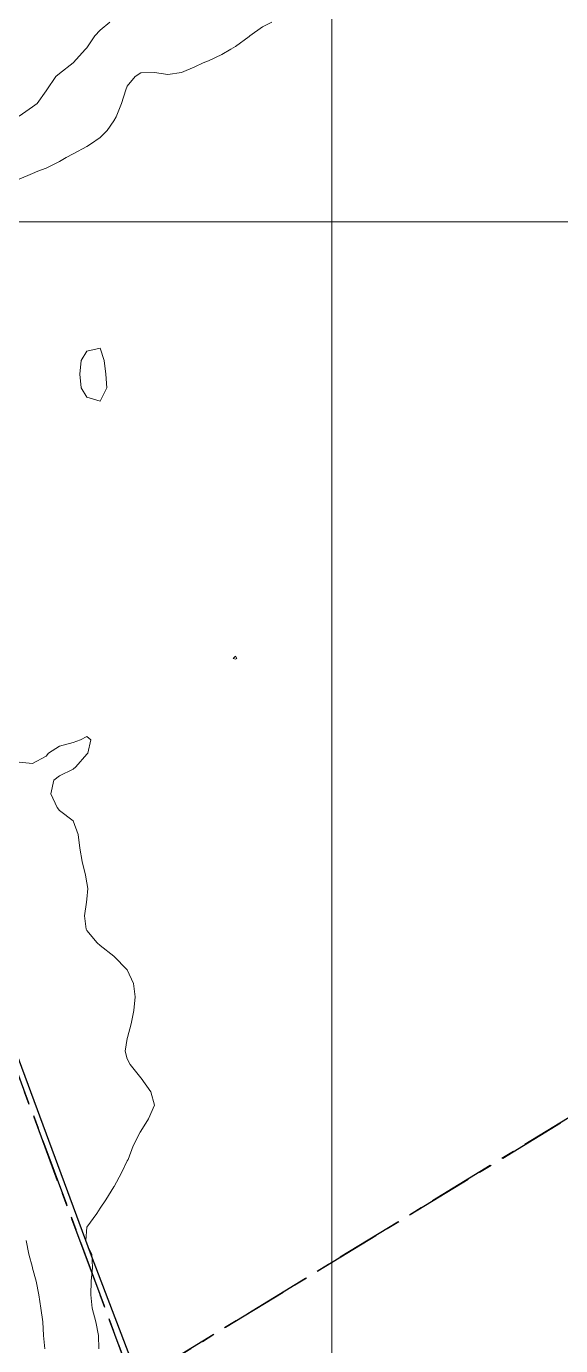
# Model space of a CAD drawing. Header units: centimetres. Extents: x 0 to 642158, y -847 to 649707.
# Drawn here: x 617155.52 to 617175.26, y 621345.87 to 621394.6 of the extents above; entities that cross this region are included whole.
import ezdxf

# ---------------------------------------------------------------- set-up
doc = ezdxf.new("R2010")
doc.units = ezdxf.units.CM
doc.header["$MEASUREMENT"] = 0
doc.linetypes.add('CENTERX2', pattern=[4, 2.5, -0.5, 0.5, -0.5])
doc.layers.add('MEV_grille', color=254, linetype='Continuous', lineweight=9)
doc.layers.add('WAL_topographie 0.5', color=253, linetype='Continuous', lineweight=20)
doc.layers.add('SPW_batiments', color=7, linetype='Continuous')
doc.layers.add('SPW_parcellaire cadastral', color=7, linetype='CENTERX2', lineweight=25, true_color=0xff0542)
picture_1 = doc.add_image_def('image2.png', size_in_pixel=(6614, 11023))

# ---------------------------------------------------------------- blocks, each defined once
blk = doc.blocks.new('*U114')
at = {"layer": 'MEV_grille', "transparency": 33554687}
blk.add_lwpolyline([(-1338.461, 0), (1338.461, 0)], dxfattribs=at)
blk = doc.blocks.new('*U115')
at = {"layer": 'MEV_grille', "color": 0, "linetype": 'ByBlock', "lineweight": -2, "transparency": 16777216}
blk.add_blockref('*U114', (0, -1000), dxfattribs=at)
blk = doc.blocks.new('*U112')
at = {"layer": 'MEV_grille', "transparency": 33554687}
blk.add_lwpolyline([(0, 1825.476), (0, -1825.476)], dxfattribs=at)
blk = doc.blocks.new('*U113')
at = {"layer": 'MEV_grille', "color": 0, "linetype": 'ByBlock', "lineweight": -2, "transparency": 16777216}
blk.add_blockref('*U112', (1800, 0), dxfattribs=at)

msp = doc.modelspace()

# ---------------------------------------------------------------- linework, layer by layer
at = {"layer": 'SPW_batiments'}
msp.add_lwpolyline([(617201.563, 621358.395), (617171.366, 621339.709), (617171.616, 621339.226), (617173.366, 621340.259), (617175.766, 621336.459), (617181.533, 621339.96), (617188.617, 621328.078), (617170.219, 621316.859), (617163.584, 621334.391), (617157.932, 621349.19), (617141.627, 621393.188), (617169.725, 621410.341), (617201.563, 621358.395)], dxfattribs=at)
at = {"layer": 'SPW_parcellaire cadastral'}
for points in [[(617203.733, 621379.897), (617206.392, 621375.154), (617207.255, 621373.616), (617197.775, 621367.833), (617196.57, 621367.098), (617159.465, 621344.465), (617140.785, 621394.676), (617136.513, 621406.936), (617135.38, 621410.293), (617132.11, 621409.755), (617130.009, 621451.1)], [(617201.035, 621235.28), (617133.725, 621215.689), (617131.404, 621239.475), (617134.863, 621279.597), (617137.651, 621349.657), (617132.11, 621409.755), (617135.38, 621410.293), (617136.513, 621406.936), (617140.785, 621394.676), (617159.465, 621344.465), (617169.362, 621317.866), (617174.805, 621303.598), (617201.035, 621235.28)], [(617159.465, 621344.465), (617196.57, 621367.098), (617197.775, 621367.833), (617207.386, 621352.054), (617209.987, 621347.784), (617205.674, 621345.152), (617213.288, 621327.341), (617174.805, 621303.598), (617169.362, 621317.866), (617159.465, 621344.465)]]:
    msp.add_lwpolyline(points, dxfattribs=at)
at = {"layer": 'WAL_topographie 0.5'}
for points in [[(617158.607, 621394.75), (617158.25, 621394.457), (617158.049, 621394.25), (617157.75, 621393.804), (617157.705, 621393.75), (617157.25, 621393.25), (617157.25, 621393.25), (617156.75, 621392.858), (617156.604, 621392.75), (617156.271, 621392.25), (617156.25, 621392.215), (617155.922, 621391.75), (617155.75, 621391.62), (617155.25, 621391.274)], [(617164.597, 621394.75), (617164.25, 621394.584), (617163.777, 621394.25), (617163.75, 621394.227), (617163.25, 621393.855), (617163.078, 621393.75), (617162.75, 621393.557), (617162.25, 621393.329), (617162.05, 621393.25), (617161.75, 621393.108), (617161.25, 621392.888), (617160.75, 621392.824), (617160.25, 621392.892), (617159.75, 621392.877), (617159.541, 621392.75), (617159.25, 621392.387), (617159.191, 621392.25), (617159.036, 621391.75), (617158.84, 621391.25), (617158.75, 621391.109), (617158.512, 621390.75), (617158.25, 621390.494), (617157.89, 621390.25), (617157.75, 621390.16), (617157.25, 621389.886), (617156.986, 621389.75), (617156.75, 621389.609), (617156.25, 621389.358), (617155.944, 621389.25), (617155.75, 621389.158), (617155.25, 621388.953)], [(617158.25, 621380.75), (617158.25, 621380.75), (617158.25, 621380.75), (617157.75, 621380.899), (617157.544, 621381.25), (617157.5, 621381.75), (617157.544, 621382.25), (617157.75, 621382.6), (617158.25, 621382.708), (617158.395, 621382.25), (617158.453, 621381.75), (617158.49, 621381.25), (617158.25, 621380.75)], [(617163.303, 621371.25), (617163.25, 621371.219), (617163.159, 621371.25), (617163.25, 621371.333), (617163.303, 621371.25)], [(617155.25, 621367.417), (617155.75, 621367.37), (617156.25, 621367.647), (617156.342, 621367.75), (617156.75, 621368.008), (617157.25, 621368.145), (617157.516, 621368.25), (617157.75, 621368.363), (617157.902, 621368.25), (617157.793, 621367.75), (617157.75, 621367.713), (617157.347, 621367.25), (617157.25, 621367.167), (617156.75, 621366.914), (617156.534, 621366.75), (617156.426, 621366.25), (617156.656, 621365.75), (617156.75, 621365.63), (617157.25, 621365.25), (617157.25, 621365.25), (617157.433, 621364.75), (617157.5, 621364.25), (617157.587, 621363.75), (617157.702, 621363.25), (617157.75, 621362.958), (617157.79, 621362.75), (617157.75, 621362.365), (617157.74, 621362.25), (617157.664, 621361.75), (617157.728, 621361.25), (617157.75, 621361.206), (617158.132, 621360.75), (617158.25, 621360.65), (617158.75, 621360.25), (617158.75, 621360.25), (617159.25, 621359.75), (617159.25, 621359.75), (617159.484, 621359.25), (617159.537, 621358.75), (617159.495, 621358.25), (617159.396, 621357.75), (617159.256, 621357.25), (617159.25, 621357.214), (617159.166, 621356.75), (617159.25, 621356.468), (617159.359, 621356.25), (617159.75, 621355.764), (617159.762, 621355.75), (617160.115, 621355.25), (617160.25, 621354.75), (617160.25, 621354.75), (617160.25, 621354.75), (617160.029, 621354.25), (617159.75, 621353.797), (617159.722, 621353.75), (617159.473, 621353.25), (617159.28, 621352.75), (617159.25, 621352.694), (617159.036, 621352.25), (617158.759, 621351.75), (617158.75, 621351.735), (617158.46, 621351.25), (617158.25, 621350.942), (617158.121, 621350.75), (617157.75, 621350.25), (617157.75, 621350.25), (617157.718, 621349.75), (617157.75, 621349.611), (617157.941, 621349.25), (617157.963, 621348.75), (617157.919, 621348.25), (617157.902, 621347.75), (617157.948, 621347.25), (617158.088, 621346.75), (617158.19, 621346.25), (617158.194, 621345.75)], [(617155.509, 621349.75), (617155.614, 621349.25), (617155.746, 621348.75), (617155.75, 621348.735), (617155.887, 621348.25), (617155.98, 621347.75), (617156.058, 621347.25), (617156.124, 621346.75), (617156.158, 621346.25), (617156.206, 621345.75)]]:
    msp.add_lwpolyline(points, dxfattribs=at)

# ---------------------------------------------------------------- block references
at = {"layer": 'MEV_grille', "transparency": 33554687}
for name, p in [('*U113', (615366.814, 620593.644)), ('*U115', (616669.481, 622387.381))]:
    msp.add_blockref(name, p, dxfattribs=at)

# ---------------------------------------------------------------- pictures from other files: only their frames are drawn
image = msp.add_image(picture_1, insert=(616830.845, 620745.783), size_in_units=(429.466, 715.756), dxfattribs=dict(brightness=75))
image.dxf.flags = 7

doc.saveas('drawing.dxf')
